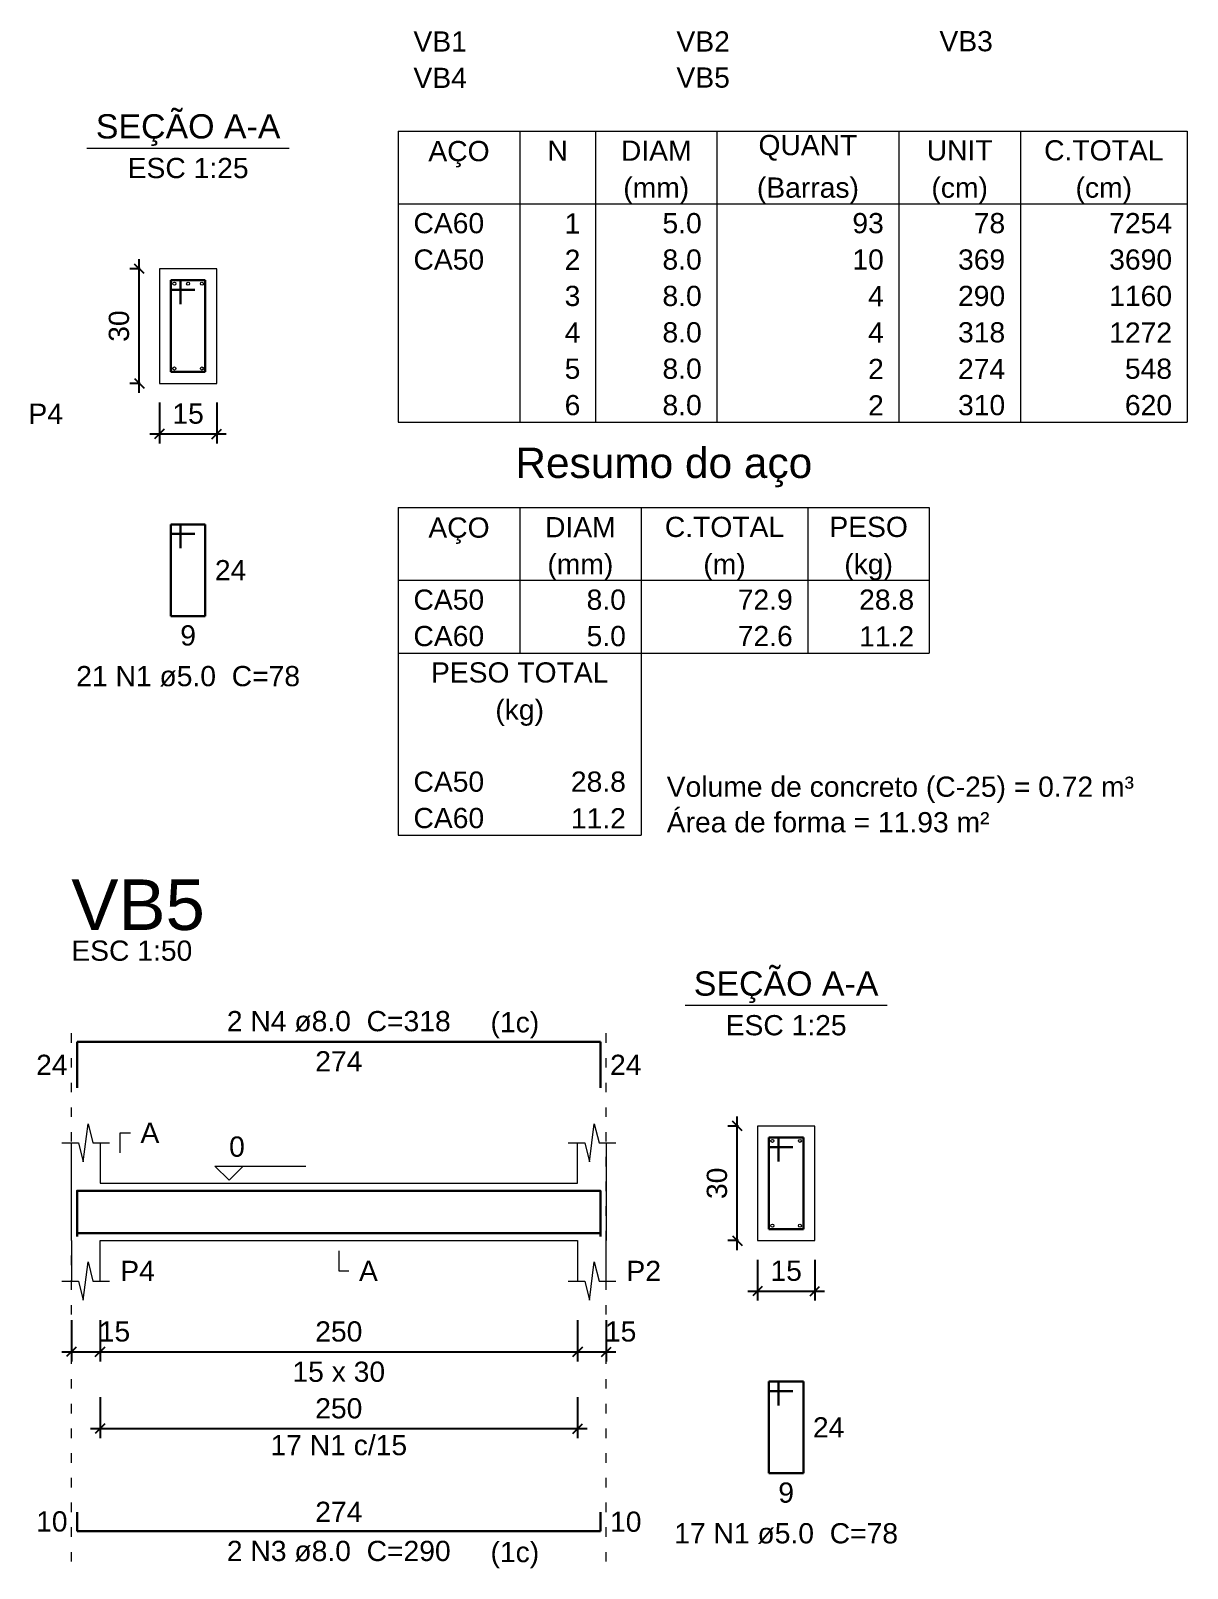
# Model space of a CAD drawing. Header units: millimetres. Extents: x 6 to 142, y -85 to 56.
# Drawn here: x 89.77 to 101.88, y 23.33 to 39.44 of the extents above; entities that cross this region are included whole.
import ezdxf

# ---------------------------------------------------------------- set-up
doc = ezdxf.new("R2010")
doc.units = ezdxf.units.MM
doc.linetypes.add('DOT2', pattern=[3.175, 0, -3.175])
for name, color, linetype, lineweight in [('DT-Barras na forma', 2, 'Continuous', 30), ('DT-Barras no corte', 5, 'Continuous', 5), ('DT-Barras rebatidas', 2, 'Continuous', 30), ('DT-Cotas', 9, 'Continuous', 5), ('DT-Forma', 5, 'Continuous', 5), ('DT-Pontilhado', 9, 'DOT2', 5), ('DT-Relação do aço', 9, 'Continuous', 5), ('DT-Textos', 7, 'Continuous', 5), ('DT-Título', 3, 'Continuous', 20)]:
    doc.layers.add(name, color=color, linetype=linetype, lineweight=lineweight)
doc.styles.add('Arial', font='arial.ttf')
doc.styles.get("Standard").update_dxf_attribs({"font": 'arial.ttf'})
doc.dimstyles.new('UM_25.000000', dxfattribs={"dimtxt": 0.18, "dimasz": 0.1, "dimexe": 0.1, "dimexo": 0.2, "dimgap": 0, "dimtad": 1, "dimtih": 1, "dimtoh": 1, "dimdec": 1, "dimlfac": 25, "dimzin": 0, "dimdsep": 46, "dimtxsty": 'Standard', "dimblk": 'CLOSED', "dimblk1": 'CLOSED', "dimblk2": 'CLOSED', "dimcen": 0.09, "dimdle": 0.1, "dimadec": 1, "dimazin": 2, "dimtfac": 1, "dimtdec": 4, "dimtofl": 0, "dimtmove": 0, "dimatfit": 3, "dimldrblk": 'CLOSED', "dimfxl": 1, "dimtolj": 1, "dimarcsym": 0})
doc.dimstyles.new('UM_50.000000', dxfattribs={"dimtxt": 0.18, "dimasz": 0.1, "dimexe": 0.1, "dimexo": 0.2, "dimgap": 0, "dimtad": 1, "dimtih": 1, "dimtoh": 1, "dimdec": 1, "dimlfac": 50, "dimzin": 0, "dimdsep": 46, "dimtxsty": 'Standard', "dimblk": 'CLOSED', "dimblk1": 'CLOSED', "dimblk2": 'CLOSED', "dimcen": 0.09, "dimdle": 0.1, "dimadec": 1, "dimazin": 2, "dimtfac": 1, "dimtdec": 4, "dimtofl": 0, "dimtmove": 0, "dimatfit": 3, "dimldrblk": 'CLOSED', "dimfxl": 1, "dimtolj": 1, "dimarcsym": 0})

# ---------------------------------------------------------------- blocks, each defined once
blk = doc.blocks.new('_OBLIQUE')
at = {"color": 0, "linetype": 'ByBlock', "lineweight": -2}
blk.add_line((-0.5, -0.5), (0.5, 0.5), dxfattribs=at)
blk = doc.blocks.new('*D41')
at = {"layer": 'Defpoints', "color": 0, "transparency": 16777216}
for p in [(90.197, 26.131), (90.497, 26.131), (90.497, 25.601)]:
    blk.add_point(p, dxfattribs=at)
at = {"layer": 'DT-Cotas', "color": 0, "lineweight": -2, "transparency": 16777216}
for p, q in [((90.197, 25.931), (90.197, 25.501)), ((90.497, 25.931), (90.497, 25.501)), ((90.097, 25.601), (90.597, 25.601))]:
    blk.add_line(p, q, dxfattribs=at)
at = {"layer": 'DT-Cotas', "color": 0, "lineweight": -2, "transparency": 16777216, "xscale": 0.1, "yscale": 0.1, "zscale": 0.1, "rotation": 180}
blk.add_blockref('_OBLIQUE', (90.197, 25.601), dxfattribs=at)
at = {"layer": 'DT-Cotas', "color": 0, "lineweight": -2, "transparency": 16777216, "xscale": 0.1, "yscale": 0.1, "zscale": 0.1}
blk.add_blockref('_OBLIQUE', (90.497, 25.601), dxfattribs=at)
at = {"layer": 'DT-Cotas', "transparency": 16777216, "insert": (90.648, 25.813), "char_height": 0.2118, "attachment_point": 5, "rotation": 0.0057, "style": 'Arial'}
blk.add_mtext('\\A1;15', dxfattribs=at)
blk = doc.blocks.new('*D42')
at = {"layer": 'Defpoints', "color": 0, "transparency": 16777216}
for p in [(90.497, 26.131), (95.497, 26.131), (95.497, 25.601)]:
    blk.add_point(p, dxfattribs=at)
at = {"layer": 'DT-Cotas', "color": 0, "lineweight": -2, "transparency": 16777216}
for p, q in [((90.497, 25.931), (90.497, 25.501)), ((95.497, 25.931), (95.497, 25.501)), ((90.397, 25.601), (95.597, 25.601))]:
    blk.add_line(p, q, dxfattribs=at)
at = {"layer": 'DT-Cotas', "color": 0, "lineweight": -2, "transparency": 16777216, "xscale": 0.1, "yscale": 0.1, "zscale": 0.1, "rotation": 180}
blk.add_blockref('_OBLIQUE', (90.497, 25.601), dxfattribs=at)
at = {"layer": 'DT-Cotas', "color": 0, "lineweight": -2, "transparency": 16777216, "xscale": 0.1, "yscale": 0.1, "zscale": 0.1}
blk.add_blockref('_OBLIQUE', (95.497, 25.601), dxfattribs=at)
at = {"layer": 'DT-Cotas', "transparency": 16777216, "insert": (92.997, 25.813), "char_height": 0.2118, "attachment_point": 5, "rotation": 0.0057, "style": 'Arial'}
blk.add_mtext('\\A1;250', dxfattribs=at)
blk = doc.blocks.new('*D43')
at = {"layer": 'Defpoints', "color": 0, "transparency": 16777216}
for p in [(95.497, 26.131), (95.797, 26.131), (95.797, 25.601)]:
    blk.add_point(p, dxfattribs=at)
at = {"layer": 'DT-Cotas', "color": 0, "lineweight": -2, "transparency": 16777216}
for p, q in [((95.497, 25.931), (95.497, 25.501)), ((95.797, 25.931), (95.797, 25.501)), ((95.397, 25.601), (95.897, 25.601))]:
    blk.add_line(p, q, dxfattribs=at)
at = {"layer": 'DT-Cotas', "color": 0, "lineweight": -2, "transparency": 16777216, "xscale": 0.1, "yscale": 0.1, "zscale": 0.1, "rotation": 180}
blk.add_blockref('_OBLIQUE', (95.497, 25.601), dxfattribs=at)
at = {"layer": 'DT-Cotas', "color": 0, "lineweight": -2, "transparency": 16777216, "xscale": 0.1, "yscale": 0.1, "zscale": 0.1}
blk.add_blockref('_OBLIQUE', (95.797, 25.601), dxfattribs=at)
at = {"layer": 'DT-Cotas', "transparency": 16777216, "insert": (95.948, 25.813), "char_height": 0.2118, "attachment_point": 5, "rotation": 0.0057, "style": 'Arial'}
blk.add_mtext('\\A1;15', dxfattribs=at)
blk = doc.blocks.new('*D44')
at = {"layer": 'Defpoints', "color": 0, "transparency": 16777216}
for p in [(97.169, 27.966), (97.381, 27.966), (97.381, 26.766)]:
    blk.add_point(p, dxfattribs=at)
at = {"layer": 'DT-Cotas', "color": 0, "lineweight": -2, "transparency": 16777216}
for p, q in [((97.169, 26.666), (97.169, 28.066)), ((97.181, 27.966), (97.069, 27.966)), ((97.181, 26.766), (97.069, 26.766))]:
    blk.add_line(p, q, dxfattribs=at)
at = {"layer": 'DT-Cotas', "color": 0, "lineweight": -2, "transparency": 16777216, "xscale": 0.1, "yscale": 0.1, "zscale": 0.1}
for p, rotation in [((97.169, 27.966), 90), ((97.169, 26.766), 270)]:
    blk.add_blockref('_OBLIQUE', p, dxfattribs=dict(at, rotation=rotation))
at = {"layer": 'DT-Cotas', "transparency": 16777216, "insert": (96.957, 27.366), "char_height": 0.2118, "attachment_point": 5, "rotation": 90, "style": 'Arial'}
blk.add_mtext('\\A1;30', dxfattribs=at)
blk = doc.blocks.new('*D45')
at = {"layer": 'Defpoints', "color": 0, "transparency": 16777216}
for p in [(97.381, 26.766), (97.981, 26.766), (97.981, 26.237)]:
    blk.add_point(p, dxfattribs=at)
at = {"layer": 'DT-Cotas', "color": 0, "lineweight": -2, "transparency": 16777216}
for p, q in [((97.381, 26.566), (97.381, 26.137)), ((97.981, 26.566), (97.981, 26.137)), ((97.281, 26.237), (98.081, 26.237))]:
    blk.add_line(p, q, dxfattribs=at)
at = {"layer": 'DT-Cotas', "color": 0, "lineweight": -2, "transparency": 16777216, "xscale": 0.1, "yscale": 0.1, "zscale": 0.1, "rotation": 180}
blk.add_blockref('_OBLIQUE', (97.381, 26.237), dxfattribs=at)
at = {"layer": 'DT-Cotas', "color": 0, "lineweight": -2, "transparency": 16777216, "xscale": 0.1, "yscale": 0.1, "zscale": 0.1}
blk.add_blockref('_OBLIQUE', (97.981, 26.237), dxfattribs=at)
at = {"layer": 'DT-Cotas', "transparency": 16777216, "insert": (97.681, 26.449), "char_height": 0.2118, "attachment_point": 5, "rotation": 0.0057, "style": 'Arial'}
blk.add_mtext('\\A1;15', dxfattribs=at)
blk = doc.blocks.new('*D46')
at = {"layer": 'Defpoints', "color": 0, "transparency": 16777216}
for p in [(90.497, 25.326), (95.497, 25.326), (95.497, 24.797)]:
    blk.add_point(p, dxfattribs=at)
at = {"layer": 'DT-Cotas', "color": 0, "lineweight": -2, "transparency": 16777216}
for p, q in [((90.497, 25.126), (90.497, 24.697)), ((95.497, 25.126), (95.497, 24.697)), ((90.397, 24.797), (95.597, 24.797))]:
    blk.add_line(p, q, dxfattribs=at)
at = {"layer": 'DT-Cotas', "color": 0, "lineweight": -2, "transparency": 16777216, "xscale": 0.1, "yscale": 0.1, "zscale": 0.1, "rotation": 180}
blk.add_blockref('_OBLIQUE', (90.497, 24.797), dxfattribs=at)
at = {"layer": 'DT-Cotas', "color": 0, "lineweight": -2, "transparency": 16777216, "xscale": 0.1, "yscale": 0.1, "zscale": 0.1}
blk.add_blockref('_OBLIQUE', (95.497, 24.797), dxfattribs=at)
at = {"layer": 'DT-Cotas', "transparency": 16777216, "insert": (92.997, 25.008), "char_height": 0.2118, "attachment_point": 5, "rotation": 0.0057, "style": 'Arial'}
blk.add_mtext('\\A1;250', dxfattribs=at)
blk = doc.blocks.new('*D35')
at = {"layer": 'Defpoints', "color": 0, "transparency": 16777216}
for p in [(90.908, 36.946), (91.119, 36.946), (91.119, 35.746)]:
    blk.add_point(p, dxfattribs=at)
at = {"layer": 'DT-Cotas', "color": 0, "lineweight": -2, "transparency": 16777216}
for p, q in [((90.908, 35.646), (90.908, 37.046)), ((90.919, 36.946), (90.808, 36.946)), ((90.919, 35.746), (90.808, 35.746))]:
    blk.add_line(p, q, dxfattribs=at)
at = {"layer": 'DT-Cotas', "color": 0, "lineweight": -2, "transparency": 16777216, "xscale": 0.1, "yscale": 0.1, "zscale": 0.1}
for p, rotation in [((90.908, 36.946), 90), ((90.908, 35.746), 270)]:
    blk.add_blockref('_OBLIQUE', p, dxfattribs=dict(at, rotation=rotation))
at = {"layer": 'DT-Cotas', "transparency": 16777216, "insert": (90.696, 36.346), "char_height": 0.2118, "attachment_point": 5, "rotation": 90, "style": 'Arial'}
blk.add_mtext('\\A1;30', dxfattribs=at)
blk = doc.blocks.new('*D36')
at = {"layer": 'Defpoints', "color": 0, "transparency": 16777216}
for p in [(91.119, 35.746), (91.719, 35.746), (91.719, 35.216)]:
    blk.add_point(p, dxfattribs=at)
at = {"layer": 'DT-Cotas', "color": 0, "lineweight": -2, "transparency": 16777216}
for p, q in [((91.119, 35.546), (91.119, 35.116)), ((91.719, 35.546), (91.719, 35.116)), ((91.019, 35.216), (91.819, 35.216))]:
    blk.add_line(p, q, dxfattribs=at)
at = {"layer": 'DT-Cotas', "color": 0, "lineweight": -2, "transparency": 16777216, "xscale": 0.1, "yscale": 0.1, "zscale": 0.1, "rotation": 180}
blk.add_blockref('_OBLIQUE', (91.119, 35.216), dxfattribs=at)
at = {"layer": 'DT-Cotas', "color": 0, "lineweight": -2, "transparency": 16777216, "xscale": 0.1, "yscale": 0.1, "zscale": 0.1}
blk.add_blockref('_OBLIQUE', (91.719, 35.216), dxfattribs=at)
at = {"layer": 'DT-Cotas', "transparency": 16777216, "insert": (91.419, 35.428), "char_height": 0.2118, "attachment_point": 5, "rotation": 0.0057, "style": 'Arial'}
blk.add_mtext('\\A1;15', dxfattribs=at)

msp = doc.modelspace()

# ---------------------------------------------------------------- linework, layer by layer
at = {"layer": 'DT-Barras na forma'}
for p, q in [((91.3395, 36.8258), (91.2395, 36.8258)), ((91.2395, 36.8258), (91.2395, 35.8658)), ((91.5995, 36.8258), (91.2395, 36.8258)), ((91.2395, 36.8258), (91.2395, 36.7258)), ((91.2395, 36.7258), (91.4895, 36.7258)), ((91.3395, 36.5758), (91.3395, 36.8258)), ((91.5995, 35.8658), (91.5995, 36.8258)), ((91.2395, 35.8658), (91.5995, 35.8658)), ((97.6008, 27.8464), (97.5008, 27.8464)), ((97.5008, 27.8464), (97.5008, 26.8864)), ((97.8608, 27.8464), (97.5008, 27.8464)), ((97.5008, 27.8464), (97.5008, 27.7464)), ((97.5008, 27.7464), (97.7508, 27.7464)), ((97.6008, 27.5964), (97.6008, 27.8464)), ((97.8608, 26.8864), (97.8608, 27.8464)), ((97.5008, 26.8864), (97.8608, 26.8864))]:
    msp.add_line(p, q, dxfattribs=at)
for points in [[(90.257, 26.8081), (90.257, 27.2884), (95.737, 27.2884), (95.737, 26.8081)], [(90.257, 27.0444), (90.257, 26.8444), (95.737, 26.8444), (95.737, 27.0444)]]:
    msp.add_lwpolyline(points, dxfattribs=at)
at = {"layer": 'DT-Barras no corte'}
for centre in [(91.2755, 36.7898), (91.4195, 36.7898), (91.5635, 36.7898), (91.2755, 35.9018), (91.5635, 35.9018), (97.5368, 27.8104), (97.8248, 27.8104), (97.5368, 26.9224), (97.8248, 26.9224)]:
    msp.add_circle(centre, 0.016, dxfattribs=at)
at = {"layer": 'DT-Barras rebatidas'}
for p, q in [((91.3395, 34.2691), (91.2395, 34.2691)), ((91.2395, 34.2691), (91.2395, 33.3091)), ((91.5995, 34.2691), (91.2395, 34.2691)), ((91.2395, 34.2691), (91.2395, 34.1691)), ((91.2395, 34.1691), (91.4895, 34.1691)), ((91.3395, 34.0191), (91.3395, 34.2691)), ((91.5995, 33.3091), (91.5995, 34.2691)), ((91.2395, 33.3091), (91.5995, 33.3091)), ((90.257, 28.3671), (90.257, 28.8474)), ((90.257, 28.8474), (95.737, 28.8474)), ((95.737, 28.8474), (95.737, 28.3671)), ((97.6008, 25.2897), (97.5008, 25.2897)), ((97.5008, 25.2897), (97.5008, 24.3297)), ((97.8608, 25.2897), (97.5008, 25.2897)), ((97.5008, 25.2897), (97.5008, 25.1897)), ((97.6008, 25.0397), (97.6008, 25.2897)), ((97.8608, 24.3297), (97.8608, 25.2897)), ((97.5008, 25.1897), (97.7508, 25.1897)), ((97.5008, 24.3297), (97.8608, 24.3297)), ((90.257, 23.9215), (90.257, 23.7215)), ((95.737, 23.7215), (95.737, 23.9215)), ((90.257, 23.7215), (95.737, 23.7215))]:
    msp.add_line(p, q, dxfattribs=at)
at = {"layer": 'DT-Forma'}
for p, q in [((91.7195, 36.9458), (91.1195, 36.9458)), ((91.1195, 36.9458), (91.1195, 35.7458)), ((91.7195, 35.7458), (91.7195, 36.9458)), ((91.1195, 35.7458), (91.7195, 35.7458)), ((90.322, 27.59), (90.372, 27.99)), ((90.372, 27.99), (90.422, 27.79)), ((95.622, 27.59), (95.672, 27.99)), ((95.672, 27.99), (95.722, 27.79)), ((97.9808, 27.9664), (97.3808, 27.9664)), ((97.3808, 27.9664), (97.3808, 26.7664)), ((97.9808, 26.7664), (97.9808, 27.9664)), ((90.097, 27.79), (90.272, 27.79)), ((90.197, 27.3664), (90.197, 27.79)), ((90.272, 27.79), (90.322, 27.59)), ((90.422, 27.79), (90.597, 27.79)), ((90.497, 27.79), (90.497, 27.3664)), ((95.397, 27.79), (95.572, 27.79)), ((95.497, 27.3664), (95.497, 27.79)), ((95.572, 27.79), (95.622, 27.59)), ((95.722, 27.79), (95.897, 27.79)), ((95.797, 27.79), (95.797, 27.3664)), ((90.497, 27.3664), (95.497, 27.3664)), ((90.197, 26.7664), (90.197, 26.3428)), ((90.497, 26.3428), (90.497, 26.7664)), ((90.497, 26.7664), (95.497, 26.7664)), ((95.497, 26.7664), (95.497, 26.3428)), ((95.797, 26.3428), (95.797, 26.7664)), ((97.3808, 26.7664), (97.9808, 26.7664)), ((90.322, 26.1428), (90.372, 26.5428)), ((90.372, 26.5428), (90.422, 26.3428)), ((95.622, 26.1428), (95.672, 26.5428)), ((95.672, 26.5428), (95.722, 26.3428)), ((90.097, 26.3428), (90.272, 26.3428)), ((90.272, 26.3428), (90.322, 26.1428)), ((90.422, 26.3428), (90.597, 26.3428)), ((95.397, 26.3428), (95.572, 26.3428)), ((95.572, 26.3428), (95.622, 26.1428)), ((95.722, 26.3428), (95.897, 26.3428))]:
    msp.add_line(p, q, dxfattribs=at)
at = {"layer": 'DT-Forma', "linetype": 'Continuous'}
for p, q in [((90.197, 26.7664), (90.197, 27.3664)), ((95.797, 27.3664), (95.797, 26.7664))]:
    msp.add_line(p, q, dxfattribs=at)
at = {"layer": 'DT-Pontilhado', "ltscale": 0.05}
for p, q in [((90.197, 23.4038), (90.197, 29.0592)), ((95.797, 23.4038), (95.797, 29.0592))]:
    msp.add_line(p, q, dxfattribs=at)
at = {"layer": 'DT-Relação do aço', "linetype": 'Continuous'}
for p, q in [((93.62, 38.3897), (101.8802, 38.3897)), ((93.62, 38.3897), (93.62, 37.6272)), ((94.8908, 38.3897), (94.8908, 37.6272)), ((95.685, 38.3897), (95.685, 37.6272)), ((96.9558, 38.3897), (96.9558, 37.6272)), ((98.862, 38.3897), (98.862, 37.6272)), ((100.1328, 38.3897), (100.1328, 37.6272)), ((101.8802, 38.3897), (101.8802, 37.6272)), ((93.62, 37.6272), (101.8802, 37.6272)), ((93.62, 37.6272), (93.62, 35.3397)), ((94.8908, 37.6272), (94.8908, 35.3397)), ((95.685, 37.6272), (95.685, 35.3397)), ((96.9558, 37.6272), (96.9558, 35.3397)), ((98.862, 37.6272), (98.862, 35.3397)), ((100.1328, 37.6272), (100.1328, 35.3397)), ((101.8802, 37.6272), (101.8802, 35.3397)), ((93.62, 35.3397), (101.8802, 35.3397)), ((93.62, 34.4453), (99.1797, 34.4453)), ((93.62, 34.4453), (93.62, 33.6828)), ((94.8908, 34.4453), (94.8908, 33.6828)), ((96.1616, 34.4453), (96.1616, 33.6828)), ((97.9089, 34.4453), (97.9089, 33.6828)), ((99.1797, 34.4453), (99.1797, 33.6828)), ((93.62, 33.6828), (99.1797, 33.6828)), ((93.62, 33.6828), (93.62, 32.9203)), ((94.8908, 33.6828), (94.8908, 32.9203)), ((96.1616, 33.6828), (96.1616, 32.9203)), ((97.9089, 33.6828), (97.9089, 32.9203)), ((99.1797, 33.6828), (99.1797, 32.9203)), ((93.62, 32.9203), (99.1797, 32.9203)), ((93.62, 32.9203), (93.62, 31.7766)), ((96.1616, 32.9203), (96.1616, 31.7766)), ((93.62, 31.7766), (93.62, 31.0141)), ((96.1616, 31.7766), (96.1616, 31.0141)), ((93.62, 31.0141), (96.1616, 31.0141))]:
    msp.add_line(p, q, dxfattribs=at)
at = {"layer": 'DT-Textos'}
for p, q in [((90.3605, 38.2107), (92.4785, 38.2107)), ((96.6218, 29.2313), (98.7398, 29.2313))]:
    msp.add_line(p, q, dxfattribs=at)
for points in [[(90.7088, 27.6841), (90.7088, 27.8959), (90.8147, 27.8959)], [(91.997, 27.5464), (91.8487, 27.3981), (91.7005, 27.5464), (92.6536, 27.5464)], [(92.997, 26.6605), (92.997, 26.4487), (93.1029, 26.4487)]]:
    msp.add_lwpolyline(points, dxfattribs=at)

# ---------------------------------------------------------------- texts
at = {"layer": 'DT-Barras rebatidas', "color": 7, "char_height": 0.2118, "line_spacing_factor": 0.9, "style": 'Arial'}
for s, insert, width, attachment_point in [('24', (91.6996, 33.895), 0.90832, 1), ('9', (91.4195, 33.2118), 0.65416, 2), ('21 N1 ø5.0  C=78', (91.4196, 32.5681), 4.06656, 8), ('2 N4 ø8.0  C=318', (92.9966, 28.9536), 4.06656, 8), ('24', (90.1571, 28.5013), 0.90832, 9), ('274', (92.997, 28.7501), 1.16248, 2), ('24', (95.837, 28.7131), 0.90832, 1), ('24', (97.9609, 24.9156), 0.90832, 1), ('17 N1 c/15', (92.997, 24.5149), 2.5416, 8), ('9', (97.6808, 24.2324), 0.65416, 2), ('274', (92.997, 23.8188), 1.16248, 8), ('10', (90.157, 23.7156), 0.90832, 9), ('10', (95.8371, 23.9274), 0.90832, 1), ('17 N1 ø5.0  C=78', (97.6806, 23.5886), 4.06656, 8), ('2 N3 ø8.0  C=290', (92.9966, 23.4036), 4.06656, 8)]:
    msp.add_mtext(s, dxfattribs=dict(at, insert=insert, width=width, attachment_point=attachment_point))
at = {"layer": 'DT-Relação do aço', "color": 7, "line_spacing_factor": 0.9, "style": 'Arial'}
for s, insert, char_height, width, attachment_point in [('VB1', (93.7788, 39.222), 0.2118, 0.76248, 7), ('VB2', (96.5322, 39.222), 0.2118, 0.76248, 7), ('VB3', (99.2856, 39.222), 0.2118, 0.76248, 7), ('VB4', (93.7788, 38.8408), 0.2118, 0.76248, 7), ('VB5', (96.5322, 38.8408), 0.2118, 0.76248, 7), ('QUANT', (97.9089, 38.0783), 0.2118, 1.2708, 8), ('AÇO', (94.2554, 38.0084), 0.2118, 0.76248, 8), ('N', (95.2879, 38.0783), 0.2118, 0.25416, 8), ('DIAM', (96.3204, 38.0783), 0.2118, 1.01664, 8), ('UNIT', (99.4974, 38.0783), 0.2118, 1.01664, 8), ('C.TOTAL', (101.0065, 38.0783), 0.2118, 1.77912, 8), ('(mm)', (96.3204, 37.6272), 0.2118, 1.01664, 8), ('(Barras)', (97.9089, 37.6272), 0.2118, 2.03328, 8), ('(cm)', (99.4974, 37.6272), 0.2118, 1.01664, 8), ('(cm)', (101.0065, 37.6272), 0.2118, 1.01664, 8), ('CA60', (93.7788, 37.3158), 0.2118, 1.01664, 7), ('1', (95.5262, 37.3158), 0.2118, 0.25416, 9), ('5.0', (96.797, 37.3158), 0.2118, 0.76248, 9), ('93', (98.7032, 37.3158), 0.2118, 0.50832, 9), ('78', (99.974, 37.3158), 0.2118, 0.50832, 9), ('7254', (101.7213, 37.3158), 0.2118, 1.01664, 9), ('CA50', (93.7788, 36.9346), 0.2118, 1.01664, 7), ('2', (95.5262, 36.9346), 0.2118, 0.25416, 9), ('8.0', (96.797, 36.9346), 0.2118, 0.76248, 9), ('10', (98.7032, 36.9346), 0.2118, 0.50832, 9), ('369', (99.974, 36.9346), 0.2118, 0.76248, 9), ('3690', (101.7213, 36.9346), 0.2118, 1.01664, 9), ('3', (95.5262, 36.5534), 0.2118, 0.25416, 9), ('8.0', (96.797, 36.5534), 0.2118, 0.76248, 9), ('4', (98.7032, 36.5534), 0.2118, 0.25416, 9), ('290', (99.974, 36.5534), 0.2118, 0.76248, 9), ('1160', (101.7213, 36.5534), 0.2118, 1.01664, 9), ('4', (95.5262, 36.1721), 0.2118, 0.25416, 9), ('8.0', (96.797, 36.1721), 0.2118, 0.76248, 9), ('4', (98.7032, 36.1721), 0.2118, 0.25416, 9), ('318', (99.974, 36.1721), 0.2118, 0.76248, 9), ('1272', (101.7213, 36.1721), 0.2118, 1.01664, 9), ('5', (95.5262, 35.7909), 0.2118, 0.25416, 9), ('8.0', (96.797, 35.7909), 0.2118, 0.76248, 9), ('2', (98.7032, 35.7909), 0.2118, 0.25416, 9), ('274', (99.974, 35.7909), 0.2118, 0.76248, 9), ('548', (101.7213, 35.7909), 0.2118, 0.76248, 9), ('6', (95.5262, 35.4096), 0.2118, 0.25416, 9), ('8.0', (96.797, 35.4096), 0.2118, 0.76248, 9), ('2', (98.7032, 35.4096), 0.2118, 0.25416, 9), ('310', (99.974, 35.4096), 0.2118, 0.76248, 9), ('620', (101.7213, 35.4096), 0.2118, 0.76248, 9), ('Resumo do aço', (96.3999, 34.6571), 0.3177, 4.95612, 8), ('AÇO', (94.2554, 34.0641), 0.2118, 0.76248, 8), ('DIAM', (95.5262, 34.1339), 0.2118, 1.01664, 8), ('C.TOTAL', (97.0353, 34.1339), 0.2118, 1.77912, 8), ('PESO', (98.5443, 34.1339), 0.2118, 1.01664, 8), ('(mm)', (95.5262, 33.6828), 0.2118, 1.01664, 8), ('(m)', (97.0353, 33.6828), 0.2118, 0.76248, 8), ('(kg)', (98.5443, 33.6828), 0.2118, 1.01664, 8), ('CA50', (93.7788, 33.3715), 0.2118, 1.01664, 7), ('8.0', (96.0027, 33.3715), 0.2118, 0.76248, 9), ('72.9', (97.7501, 33.3715), 0.2118, 1.01664, 9), ('28.8', (99.0209, 33.3715), 0.2118, 1.01664, 9), ('CA60', (93.7788, 32.9902), 0.2118, 1.01664, 7), ('5.0', (96.0027, 32.9902), 0.2118, 0.76248, 9), ('72.6', (97.7501, 32.9902), 0.2118, 1.01664, 9), ('11.2', (99.0209, 32.9902), 0.2118, 1.01664, 9), ('PESO TOTAL', (94.8908, 32.609), 0.2118, 2.5416, 8), ('(kg)', (94.8908, 32.1579), 0.2118, 1.01664, 8), ('CA50', (93.7788, 31.4653), 0.2118, 1.01664, 7), ('28.8', (96.0027, 31.4653), 0.2118, 1.01664, 9), ('Volume de concreto (C-25) = 0.72 m³', (96.4305, 31.3515), 0.2118, 8.8956, 7), ('CA60', (93.7788, 31.084), 0.2118, 1.01664, 7), ('11.2', (96.0027, 31.084), 0.2118, 1.01664, 9), ('Área de forma = 11.93 m²', (96.4305, 31.0401), 0.2118, 6.09984, 7)]:
    msp.add_mtext(s, dxfattribs=dict(at, insert=insert, char_height=char_height, width=width, attachment_point=attachment_point))
at = {"layer": 'DT-Textos', "line_spacing_factor": 0.798, "style": 'Arial'}
for s, insert, char_height, width, attachment_point in [('SEÇÃO A-A', (91.4196, 38.2332), 0.25416, 2.744928, 8), ('ESC 1:25', (91.4196, 37.8931), 0.2118, 2.03328, 8), ('P4', (89.7476, 35.3221), 0.2118, 0.50832, 7), ('ESC 1:50', (90.1966, 29.6946), 0.2118, 2.03328, 7), ('SEÇÃO A-A', (97.6806, 29.2538), 0.25416, 2.744928, 8), ('(1c)', (94.5856, 28.8838), 0.2118, 1.01664, 7), ('ESC 1:25', (97.6806, 28.9136), 0.2118, 2.03328, 8), ('A', (90.9206, 27.7896), 0.2118, 0.25416, 7), ('0', (91.8486, 27.6416), 0.2118, 0.25416, 7), ('P4', (90.7086, 26.3426), 0.2118, 0.50832, 7), ('A', (93.2086, 26.3426), 0.2118, 0.25416, 7), ('P2', (96.0086, 26.3426), 0.2118, 0.50832, 7), ('15 x 30', (92.9966, 25.2836), 0.2118, 1.77912, 8), ('(1c)', (94.5856, 23.3338), 0.2118, 1.01664, 7)]:
    msp.add_mtext(s, dxfattribs=dict(at, insert=insert, char_height=char_height, width=width, attachment_point=attachment_point))
at = {"layer": 'DT-Título', "insert": (90.1966, 30.0125), "char_height": 0.5295, "width": 1.9062, "attachment_point": 7, "line_spacing_factor": 0.798, "style": 'Arial'}
msp.add_mtext('VB5', dxfattribs=at)

# ---------------------------------------------------------------- dimensions: what is measured, and where the dimension line sits
at = {"layer": 'DT-Cotas'}
for base, p1, p2, picture, middle in [((90.9077, 36.9458), (91.1195, 35.7458), (91.1195, 36.9458), '*D35', (90.6959, 36.3458)), ((97.169, 27.9664), (97.3808, 26.7664), (97.3808, 27.9664), '*D44', (96.9572, 27.3664))]:
    dim = msp.add_linear_dim(base=base, p1=p1, p2=p2, angle=90, dimstyle='UM_25.000000', override={"dimtxt": 0.2118, "dimasz": 0.1, "dimexe": 0.1, "dimexo": 0.2, "dimtad": 1, "dimtih": 0, "dimtoh": 0, "dimdec": 1, "dimlfac": 25, "dimzin": 8, "dimtxsty": 'Arial', "dimblk": 'OBLIQUE', "dimblk1": 'OBLIQUE', "dimblk2": 'OBLIQUE', "dimsah": 1, "dimdle": 0.1, "dimse1": 0, "dimse2": 0, "dimclrt": 256, "dimadec": 1, "dimazin": 3, "dimtmove": 2, "dimldrblk": 'OBLIQUE'}, dxfattribs=at)
    dim.commit()
    dim.dimension.update_dxf_attribs({"geometry": picture, "text_midpoint": middle, "dimtype": 160, "text_rotation": 90})
for base, p1, p2, dimstyle, override, picture, middle in [((91.7195, 35.2163), (91.1195, 35.7458), (91.7195, 35.7458), 'UM_25.000000', {"dimtxt": 0.2118, "dimasz": 0.1, "dimexe": 0.1, "dimexo": 0.2, "dimtad": 1, "dimtih": 0, "dimtoh": 0, "dimdec": 1, "dimlfac": 25, "dimzin": 8, "dimtxsty": 'Arial', "dimblk": 'OBLIQUE', "dimblk1": 'OBLIQUE', "dimblk2": 'OBLIQUE', "dimsah": 1, "dimdle": 0.1, "dimse1": 0, "dimse2": 0, "dimclrt": 256, "dimadec": 1, "dimazin": 3, "dimtmove": 2, "dimldrblk": 'OBLIQUE'}, '*D36', (91.4195, 35.4281)), ((97.9808, 26.2369), (97.3808, 26.7664), (97.9808, 26.7664), 'UM_25.000000', {"dimtxt": 0.2118, "dimasz": 0.1, "dimexe": 0.1, "dimexo": 0.2, "dimtad": 1, "dimtih": 0, "dimtoh": 0, "dimdec": 1, "dimlfac": 25, "dimzin": 8, "dimtxsty": 'Arial', "dimblk": 'OBLIQUE', "dimblk1": 'OBLIQUE', "dimblk2": 'OBLIQUE', "dimsah": 1, "dimdle": 0.1, "dimse1": 0, "dimse2": 0, "dimclrt": 256, "dimadec": 1, "dimazin": 3, "dimtmove": 2, "dimldrblk": 'OBLIQUE'}, '*D45', (97.6808, 26.4487)), ((90.497, 25.6015), (90.197, 26.131), (90.497, 26.131), 'UM_50.000000', {"dimtxt": 0.2118, "dimasz": 0.1, "dimexe": 0.1, "dimexo": 0.2, "dimtad": 1, "dimtih": 0, "dimtoh": 0, "dimdec": 1, "dimlfac": 50, "dimzin": 8, "dimtxsty": 'Arial', "dimblk": 'OBLIQUE', "dimblk1": 'OBLIQUE', "dimblk2": 'OBLIQUE', "dimsah": 1, "dimdle": 0.1, "dimse1": 0, "dimse2": 0, "dimclrt": 256, "dimadec": 1, "dimazin": 3, "dimtmove": 2, "dimldrblk": 'OBLIQUE'}, '*D41', (90.6481, 25.8133)), ((95.497, 25.6015), (90.497, 26.131), (95.497, 26.131), 'UM_50.000000', {"dimtxt": 0.2118, "dimasz": 0.1, "dimexe": 0.1, "dimexo": 0.2, "dimtad": 1, "dimtih": 0, "dimtoh": 0, "dimdec": 1, "dimlfac": 50, "dimzin": 8, "dimtxsty": 'Arial', "dimblk": 'OBLIQUE', "dimblk1": 'OBLIQUE', "dimblk2": 'OBLIQUE', "dimsah": 1, "dimdle": 0.1, "dimse1": 0, "dimse2": 0, "dimclrt": 256, "dimadec": 1, "dimazin": 3, "dimtmove": 2, "dimldrblk": 'OBLIQUE'}, '*D42', (92.997, 25.8133)), ((95.797, 25.6015), (95.497, 26.131), (95.797, 26.131), 'UM_50.000000', {"dimtxt": 0.2118, "dimasz": 0.1, "dimexe": 0.1, "dimexo": 0.2, "dimtad": 1, "dimtih": 0, "dimtoh": 0, "dimdec": 1, "dimlfac": 50, "dimzin": 8, "dimtxsty": 'Arial', "dimblk": 'OBLIQUE', "dimblk1": 'OBLIQUE', "dimblk2": 'OBLIQUE', "dimsah": 1, "dimdle": 0.1, "dimse1": 0, "dimse2": 0, "dimclrt": 256, "dimadec": 1, "dimazin": 3, "dimtmove": 2, "dimldrblk": 'OBLIQUE'}, '*D43', (95.9481, 25.8133)), ((95.497, 24.7966), (90.497, 25.3261), (95.497, 25.3261), 'UM_50.000000', {"dimtxt": 0.2118, "dimasz": 0.1, "dimexe": 0.1, "dimexo": 0.2, "dimtad": 1, "dimtih": 0, "dimtoh": 0, "dimdec": 1, "dimlfac": 50, "dimzin": 8, "dimtxsty": 'Arial', "dimblk": 'OBLIQUE', "dimblk1": 'OBLIQUE', "dimblk2": 'OBLIQUE', "dimsah": 1, "dimdle": 0.1, "dimse1": 0, "dimse2": 0, "dimclrt": 256, "dimadec": 1, "dimazin": 3, "dimtmove": 2, "dimldrblk": 'OBLIQUE'}, '*D46', (92.997, 25.0084))]:
    dim = msp.add_linear_dim(base=base, p1=p1, p2=p2, dimstyle=dimstyle, override=override, dxfattribs=at)
    dim.commit()
    dim.dimension.update_dxf_attribs({"geometry": picture, "text_midpoint": middle, "dimtype": 160, "text_rotation": 0.00573})

doc.saveas('drawing.dxf')
